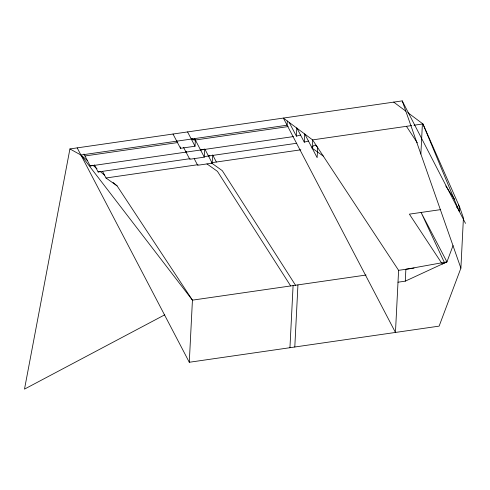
<?xml version="1.0" encoding="UTF-8"?>
<svg xmlns="http://www.w3.org/2000/svg" width="490" height="490" viewBox="0 0 490 490"><rect width="100%" height="100%" fill="white"/><g stroke="black" fill="none" stroke-linecap="round" stroke-linejoin="round"><path stroke-width="0.73" d="M176.743 141.175L177.019 140.857M288.138 126.585L195.351 140.005L195.032 146.216L180.479 148.323L180.547 146.939M186.029 152.114L186.053 151.6L186.549 151.98M191.553 139.142L191.572 138.75L191.804 139.197L191.823 138.811L192.056 139.252L192.08 138.866L193.575 139.601L193.593 139.209L193.826 139.656L193.85 139.27L194.083 139.711L194.101 139.325L194.334 139.773L194.352 139.381L194.585 139.828L194.855 139.491L195.094 139.944L195.112 139.552M407.754 112.602L422.931 123.933L459.565 206.89L463.43 217.915L460.888 268.159L439.12 326.132L189.287 362.263L192.435 300.15L117.086 185.882L113.086 182.47M183.585 147.447L189.765 159.262L204.318 157.155L204.734 148.874M194.261 158.772L197.654 165.271L212.207 163.164L212.629 154.883L216.366 162.031M287.318 121.018L287.103 125.213L80.936 155.03L69.923 148.936L24.5 389.115L164.781 314.801M300.542 135.02L296.389 136.153L296.805 127.872M289.945 347.704L293.094 285.59M308.437 141.028L304.278 142.167L304.7 133.88L317.128 157.657L317.643 147.551A21.732 5.715 81.8 0 0 312.173 148.176L312.589 139.895L283.367 118.072L395.454 332.447L398.603 270.333L312.589 139.895L411.686 125.563M294.796 347.006L297.945 284.892M398.002 282.209L405.279 281.156L405.879 269.279L446.929 261.868L453.054 245.564M420.867 154.056L422.417 123.547M405.279 281.156L446.929 261.868L421.094 212.458L444.277 262.254M442.262 264.018L446.929 261.868M83.968 154.019L90.221 165.969L92.23 165.424M94.374 164.836L98.11 171.984L100.144 171.427L104.523 175.157M203.35 149.254L200.582 150.013L200.606 149.493L200.845 149.952M209.855 155.642L208.471 156.022L208.495 155.502L208.734 155.961L208.764 155.44L209.255 155.814M69.923 148.936L402.216 100.885L465.5 223.385M84.99 155.967L177.778 142.547M90.221 165.969L293.369 136.594M413.934 125.238L422.931 123.933L459.326 211.582L459.565 206.89L458.309 204.985M98.11 171.984L190.145 158.668M204.103 156.653L296.732 143.258M102.588 171.463L106.005 177.993L198.04 164.683M211.95 162.668L300.854 149.811M440.706 209.616L409.377 214.148L441.845 263.387M456.551 207.325L458.058 207.111M366.061 275.037L192.435 300.15L80.936 155.03L87.367 160.524M398.603 270.333L414.05 268.097M195.351 140.005L191.529 139.619L191.296 139.074M312.173 148.176L323.253 156.065M211.214 162.778L222.295 170.667L295.519 285.241M206.976 163.917L217.444 171.365L290.668 285.946M106.005 177.993L117.086 185.882M393.709 102.11L405.922 111.236M92.898 165.24L96.996 168.738M406.437 126.322L417.315 142.817M445.759 185.955L454.549 199.277M297.007 128.251L304.278 142.167M289.21 122.433L296.389 136.153M205.077 149.524L212.207 163.164M194.671 138.707L204.318 157.155M187.56 131.926L195.032 146.216M173.007 134.033L180.479 148.323M77.2 147.888L189.287 362.263M402.216 100.885L460.888 268.159"/></g></svg>
